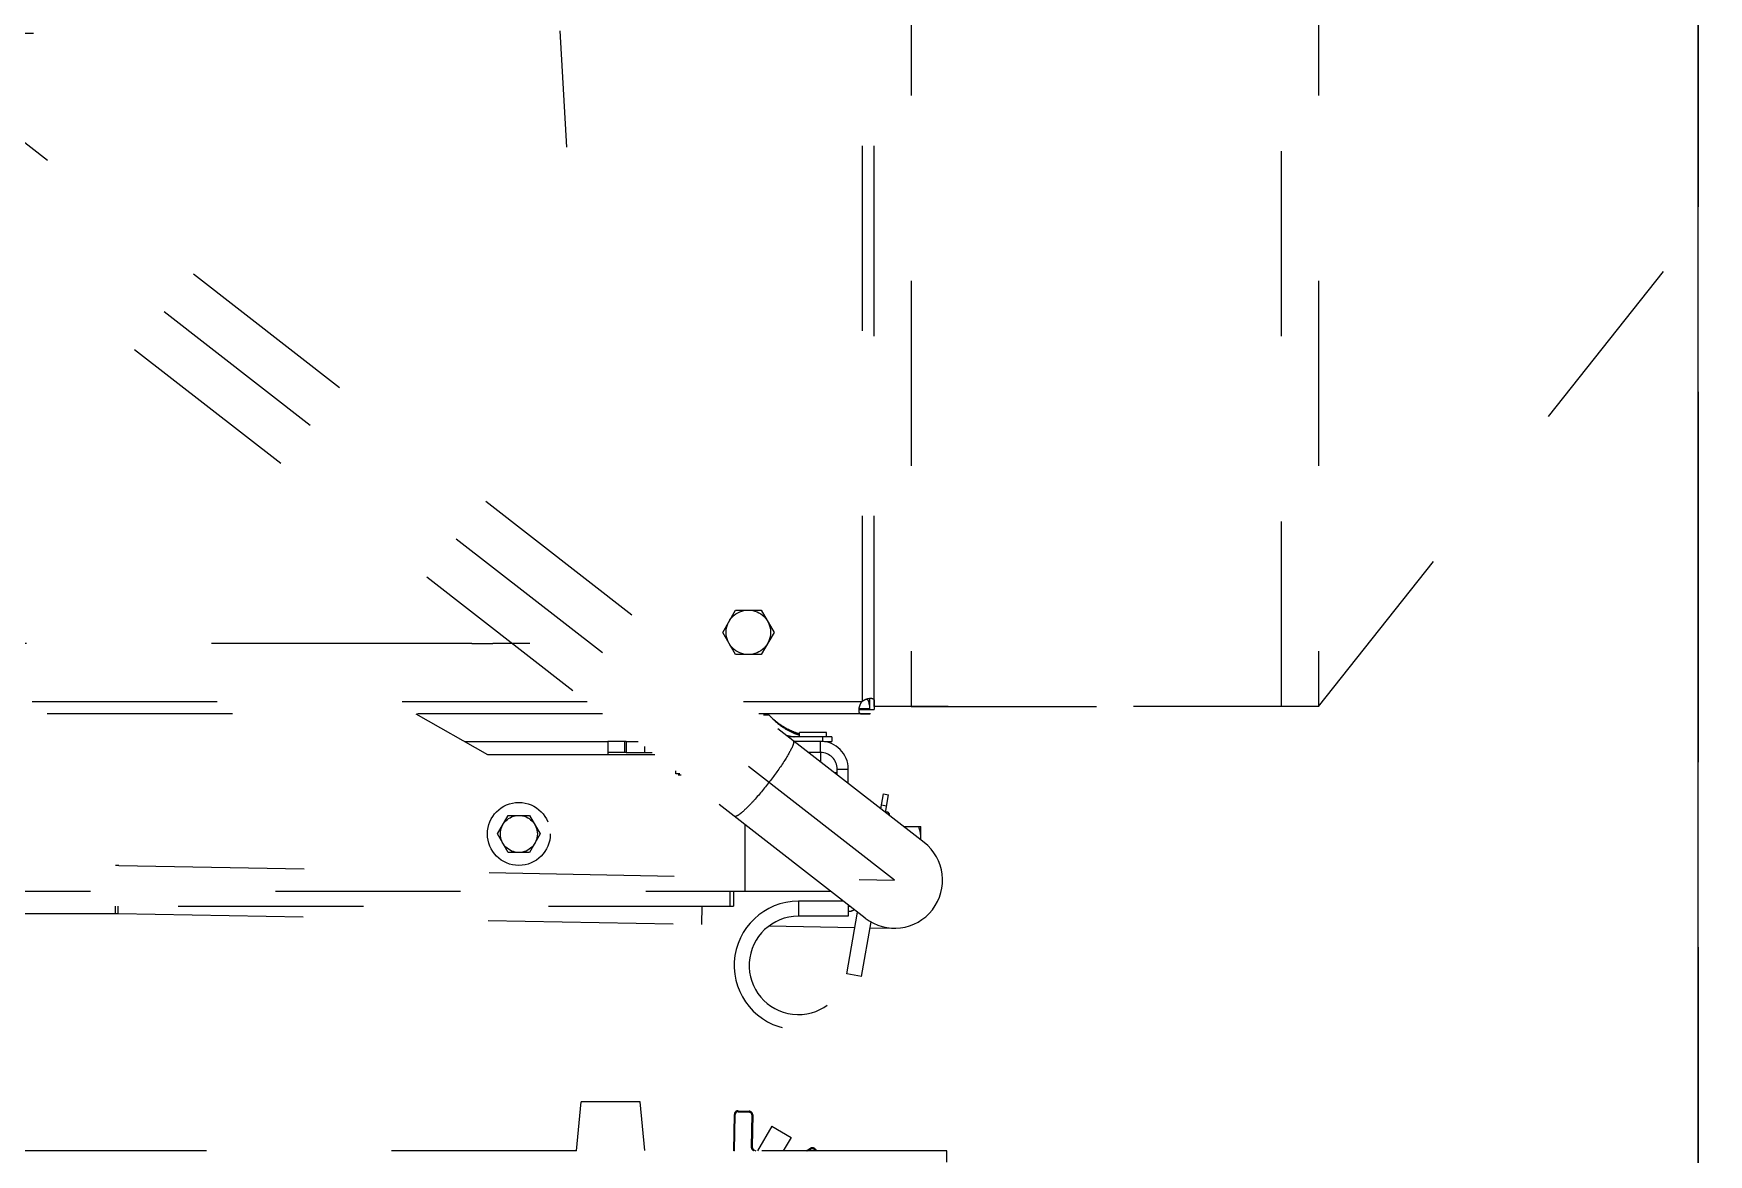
# Model space of a CAD drawing. Header units: millimetres. Extents: x 17886 to 18265, y -8727 to -7321.
# Drawn here: x 17971.309 to 17975.834, y -7876.462 to -7873.435 of the extents above; entities that cross this region are included whole.
import ezdxf

# ---------------------------------------------------------------- set-up
doc = ezdxf.new("R2010")
doc.units = ezdxf.units.MM
for name, pattern in [('CENTER', [2, 1.25, -0.25, 0.25, -0.25]), ('DASHEDX2', [1.5, 1, -0.5]), ('EPL_DASH', [1, 0.5, -0.5])]:
    doc.linetypes.add(name, pattern=pattern)
for name, color, linetype in [('1429459_RE01DXF_CONTINUOUS_LINE', 7, 'Continuous'), ('1542949_DXF_CONTINUOUS_LINE', 7, 'Continuous'), ('2706792_BM04DXF_CONTINUOUS_LINE', 7, 'Continuous'), ('3543613_DKREDXF_CONTINUOUS_LINE', 7, 'Continuous'), ('3563231_DXF_CONTINUOUS_LINE', 7, 'Continuous'), ('3570569_DXF_CONTINUOUS_LINE', 7, 'Continuous'), ('3884027_DKREDXF_CONTINUOUS_LINE', 7, 'Continuous'), ('8T2910_DK_DXF_CONTINUOUS_LINE', 7, 'Continuous'), ('DEFAULT_1', 7, 'CENTER')]:
    doc.layers.add(name, color=color, linetype=linetype)

msp = doc.modelspace()

# ---------------------------------------------------------------- linework, layer by layer
at = {"color": 6}
msp.add_lwpolyline([(17975.80618, -7861.20246), (17966.40618, -7861.20246), (17966.40618, -7878.60246), (17975.80618, -7878.60246)], close=True, dxfattribs=at)
at = {"color": 4, "linetype": 'DASHEDX2'}
msp.add_lwpolyline([(17975.80609, -7862.40246), (17975.80609, -7879.40246), (17975.20609, -7879.40246), (17975.20609, -7879.70246), (17975.70609, -7879.70246), (17975.70609, -7879.40246), (17975.80609, -7879.40246), (17966.08609, -7879.40246), (17966.18609, -7879.40246), (17966.18609, -7879.70246), (17966.68609, -7879.70246), (17966.68609, -7879.40246), (17966.08609, -7879.40246), (17966.08609, -7862.40246)], dxfattribs=at)
at = {"color": 1, "linetype": 'EPL_DASH'}
for points in [[(17973.5802, -7870.10246), (17973.6802, -7870.10246), (17973.6802, -7875.25246), (17974.6802, -7875.25246), (17974.6802, -7870.10246), (17974.7802, -7870.10246), (17974.7802, -7875.25246), (17973.5802, -7875.25246), (17973.5802, -7870.10246), (17974.6802, -7870.10246)], [(17976.35596, -7870.10246), (17974.78079, -7870.10246), (17974.7802, -7875.25246), (17976.40596, -7873.20246), (17976.40596, -7870.10246)]]:
    msp.add_lwpolyline(points, dxfattribs=at)
at = {"layer": '1429459_RE01DXF_CONTINUOUS_LINE', "color": 7, "linetype": 'EPL_DASH'}
for p, q in [((17973.3036, -7876.38589), (17973.26516, -7876.45246)), ((17973.3036, -7876.38589), (17973.35556, -7876.41589)), ((17973.35556, -7876.41589), (17973.33445, -7876.45246))]:
    msp.add_line(p, q, dxfattribs=at)
at = {"layer": '1542949_DXF_CONTINUOUS_LINE', "color": 7, "linetype": 'EPL_DASH'}
for p, q in [((17973.59803, -7875.52849), (17973.60511, -7875.48834)), ((17973.60511, -7875.48834), (17973.6189, -7875.49077)), ((17973.61053, -7875.53822), (17973.6189, -7875.49077)), ((17973.5999, -7875.51788), (17973.61369, -7875.52032)), ((17973.3752, -7875.77821), (17973.3752, -7875.81871)), ((17973.49723, -7875.77821), (17973.3752, -7875.77821)), ((17973.51017, -7875.81871), (17973.3752, -7875.81871)), ((17973.50593, -7875.97451), (17973.53532, -7875.80784)), ((17973.51017, -7875.78827), (17973.51017, -7875.81871)), ((17973.54582, -7875.98154), (17973.57188, -7875.8337)), ((17973.54582, -7875.98154), (17973.50593, -7875.97451))]:
    msp.add_line(p, q, dxfattribs=at)
for centre, radius, start, end in [((17973.3752, -7875.95146), 0.17325, 90, 350), ((17973.3752, -7875.95146), 0.13275, 90, 350), ((17973.5102, -7875.77646), 0.015, 269.87518, 283.46319), ((17973.5102, -7875.77646), 0.029, 269.93565, 303.21089)]:
    msp.add_arc(centre, radius, start, end, dxfattribs=at)
at = {"layer": '2706792_BM04DXF_CONTINUOUS_LINE', "color": 7, "linetype": 'EPL_DASH'}
for p, q in [((17973.7147, -7875.61924), (17971.03464, -7873.53474)), ((17973.55569, -7875.82368), (17970.87563, -7873.73918)), ((17971.1712, -7875.81096), (17971.53026, -7875.81096)), ((17971.53026, -7875.81096), (17971.53026, -7875.79146)), ((17971.53026, -7875.81096), (17971.53766, -7875.81103)), ((17971.53766, -7875.81103), (17971.53804, -7875.79146)), ((17971.53766, -7875.81103), (17973.24027, -7875.84346)), ((17973.11483, -7875.84107), (17973.11577, -7875.79146)), ((17973.29677, -7875.84454), (17973.52807, -7875.84894)), ((17973.56906, -7875.84972), (17973.63273, -7875.85094))]:
    msp.add_line(p, q, dxfattribs=at)
msp.add_arc((17973.6352, -7875.72146), 0.1295, 232.12502, 52.12502, dxfattribs=at)
for points, knots in [([(17973.36133, -7875.3444), (17973.36274, -7875.34549), (17973.36249, -7875.3521), (17973.35595, -7875.36815), (17973.34741, -7875.38311), (17973.34055, -7875.39405)], [0, 0, 0, 0, 0.0970012, 0.2956447, 1, 1, 1, 1]), ([(17973.34055, -7875.39405), (17973.32884, -7875.41274), (17973.30265, -7875.44962), (17973.26771, -7875.49248), (17973.2403, -7875.52216), (17973.22328, -7875.53798), (17973.21263, -7875.54658), (17973.20413, -7875.55025), (17973.20232, -7875.54884)], [0, 0, 0, 0, 0.3146951, 0.6453369, 0.7858694, 0.8956333, 0.967286, 1, 1, 1, 1])]:
    msp.add_open_spline(points, degree=3, knots=knots, dxfattribs=at)
at = {"layer": '3543613_DKREDXF_CONTINUOUS_LINE', "color": 7, "linetype": 'EPL_DASH'}
for p, q in [((17972.77583, -7876.45246), (17972.7882, -7876.31946)), ((17972.9482, -7876.31946), (17972.7882, -7876.31946)), ((17972.96045, -7876.45113), (17972.9482, -7876.31946))]:
    msp.add_line(p, q, dxfattribs=at)
at = {"layer": '3563231_DXF_CONTINUOUS_LINE', "color": 7, "linetype": 'EPL_DASH'}
for p, q in [((17973.6202, -7875.54119), (17973.6202, -7875.54573)), ((17973.6225, -7875.54753), (17973.6202, -7875.54119)), ((17973.6597, -7875.57646), (17973.7062, -7875.57646)), ((17973.7062, -7875.61262), (17973.7062, -7875.57646))]:
    msp.add_line(p, q, dxfattribs=at)
for centre, radius, start, end in [((17973.61487, -7875.54313), 0.00567, 20, 129.68022), ((17973.62149, -7875.60895), 0.08471, 357.58705, 359.99664)]:
    msp.add_arc(centre, radius, start, end, dxfattribs=at)
msp.add_open_spline([(17973.7062, -7875.60896), (17973.7062, -7875.60071), (17973.70448, -7875.58964), (17973.70127, -7875.57909), (17973.70039, -7875.57646)], degree=3, knots=[0, 0, 0, 0, 0.7481003, 1, 1, 1, 1], dxfattribs=at)
at = {"layer": '3570569_DXF_CONTINUOUS_LINE', "color": 7, "linetype": 'EPL_DASH'}
for p, q in [((17973.7762, -7876.45246), (17959.8362, -7876.45246)), ((17973.7762, -7876.48246), (17973.7762, -7876.45246))]:
    msp.add_line(p, q, dxfattribs=at)
at = {"layer": '3884027_DKREDXF_CONTINUOUS_LINE', "color": 6, "linetype": 'EPL_DASH'}
for p, q in [((17973.5482, -7875.2376), (17973.5482, -7868.77796)), ((17973.5802, -7875.2376), (17973.5802, -7868.77796)), ((17972.74958, -7873.74149), (17972.73199, -7873.42732)), ((17971.30919, -7873.4349), (17971.2612, -7873.4349)), ((17973.17092, -7875.05196), (17973.20556, -7874.99196)), ((17973.20556, -7874.99196), (17973.27484, -7874.99196)), ((17973.27484, -7874.99196), (17973.30948, -7875.05196)), ((17973.20556, -7875.11196), (17973.17092, -7875.05196)), ((17973.30948, -7875.05196), (17973.27484, -7875.11196)), ((17973.27484, -7875.11196), (17973.20556, -7875.11196)), ((17972.80519, -7875.23996), (17971.26356, -7875.23996)), ((17972.84634, -7875.27196), (17971.26356, -7875.27196)), ((17972.34151, -7875.27196), (17972.5352, -7875.38146)), ((17973.54584, -7875.23996), (17973.22706, -7875.23996)), ((17973.54584, -7875.27196), (17973.2682, -7875.27196)), ((17973.2952, -7875.27446), (17973.29549, -7875.27477)), ((17973.3781, -7875.33446), (17973.3781, -7875.32246)), ((17973.4513, -7875.33446), (17973.4513, -7875.32246)), ((17972.47329, -7875.34646), (17972.8602, -7875.34646)), ((17972.9102, -7875.34646), (17972.94212, -7875.34646)), ((17972.9602, -7875.37646), (17972.9602, -7875.36052)), ((17973.4652, -7875.33446), (17973.34856, -7875.33446)), ((17973.4352, -7875.34646), (17973.36399, -7875.34646)), ((17973.4352, -7875.37646), (17973.4352, -7875.34646)), ((17973.4402, -7875.33446), (17973.4402, -7875.34646)), ((17973.4652, -7875.33446), (17973.4652, -7875.34646)), ((17972.5352, -7875.38146), (17972.98712, -7875.38146)), ((17972.9102, -7875.37646), (17972.95995, -7875.37646)), ((17972.9602, -7875.37646), (17972.98069, -7875.37646)), ((17973.4352, -7875.37646), (17973.40256, -7875.37646)), ((17973.0447, -7875.43446), (17973.0447, -7875.42624)), ((17973.05526, -7875.43446), (17973.0447, -7875.43446)), ((17973.4802, -7875.43685), (17973.4802, -7875.42146)), ((17973.4802, -7875.42146), (17973.5102, -7875.42146)), ((17973.5102, -7875.46018), (17973.5102, -7875.42146)), ((17972.56246, -7875.59646), (17972.59133, -7875.54646)), ((17972.59133, -7875.54646), (17972.64906, -7875.54646)), ((17972.64906, -7875.54646), (17972.67793, -7875.59646)), ((17972.59133, -7875.64646), (17972.56246, -7875.59646)), ((17972.67793, -7875.59646), (17972.64906, -7875.64646)), ((17973.2302, -7875.57052), (17973.2302, -7875.75146)), ((17972.64906, -7875.64646), (17972.59133, -7875.64646)), ((17973.46284, -7875.75146), (17970.7002, -7875.75146)), ((17973.19033, -7875.75146), (17973.19033, -7875.79146)), ((17973.2002, -7875.75146), (17973.2002, -7875.79146)), ((17970.7002, -7875.79146), (17973.2002, -7875.79146))]:
    msp.add_line(p, q, dxfattribs=at)
at = {"layer": '3884027_DKREDXF_CONTINUOUS_LINE', "color": 7, "linetype": 'EPL_DASH'}
for p, q in [((17973.5682, -7875.25996), (17973.5682, -7875.23025)), ((17973.5802, -7875.2376), (17973.5802, -7875.25996)), ((17973.28107, -7875.27446), (17973.2952, -7875.27446)), ((17973.5682, -7875.25896), (17973.53849, -7875.25896)), ((17973.53849, -7875.25996), (17973.5802, -7875.25996)), ((17973.54236, -7875.27096), (17973.5702, -7875.27096)), ((17973.54584, -7875.27196), (17973.5682, -7875.27196)), ((17973.4513, -7875.32246), (17973.3781, -7875.32246)), ((17972.8602, -7875.34646), (17972.8602, -7875.38146)), ((17972.9102, -7875.34646), (17972.8602, -7875.34646)), ((17972.9052, -7875.34646), (17972.9052, -7875.37646)), ((17972.9102, -7875.34646), (17972.9102, -7875.37646)), ((17973.4457, -7875.34646), (17973.4652, -7875.34646)), ((17972.9102, -7875.37646), (17972.8602, -7875.37646)), ((17973.4357, -7875.40223), (17973.4357, -7875.37646)), ((17973.0502, -7875.43696), (17973.05864, -7875.43696)), ((17973.4802, -7875.43146), (17973.47327, -7875.43146))]:
    msp.add_line(p, q, dxfattribs=at)
at = {"layer": '3884027_DKREDXF_CONTINUOUS_LINE', "color": 6, "linetype": 'EPL_DASH'}
for centre, radius in [((17973.2402, -7875.05196), 0.06), ((17972.6202, -7875.59646), 0.085), ((17972.6202, -7875.59646), 0.05)]:
    msp.add_circle(centre, radius, dxfattribs=at)
at = {"layer": '3884027_DKREDXF_CONTINUOUS_LINE', "color": 7, "linetype": 'EPL_DASH'}
for centre, radius, start, end in [((17973.5682, -7875.25996), 0.03, 131.81031, 138.18969), ((17973.59687, -7874.98683), 0.41682, 223.69222, 224.74962), ((17973.4385, -7875.13514), 0.20017, 242.27294, 249.86853), ((17973.41852, -7875.18905), 0.14591, 248.58229, 249.38942), ((17973.41731, -7875.19237), 0.14238, 249.37463, 254.01061), ((17973.43578, -7875.14208), 0.19272, 249.91706, 251.07196), ((17973.43527, -7875.14356), 0.19115, 251.07186, 252.58316), ((17973.37713, -7875.19967), 0.13481, 255.167, 264.54911)]:
    msp.add_arc(centre, radius, start, end, dxfattribs=at)
at = {"layer": '3884027_DKREDXF_CONTINUOUS_LINE', "color": 6, "linetype": 'EPL_DASH'}
for centre, radius, start, end in [((17973.4352, -7875.14113), 0.19333, 223.60282, 242.31395), ((17973.4352, -7875.42146), 0.075, 0, 90), ((17973.4352, -7875.42146), 0.045, 0, 90)]:
    msp.add_arc(centre, radius, start, end, dxfattribs=at)
at = {"layer": '3884027_DKREDXF_CONTINUOUS_LINE', "color": 7, "linetype": 'EPL_DASH'}
for points in [[(17973.5482, -7875.2376), (17973.5511, -7875.23553), (17973.55433, -7875.23388), (17973.55766, -7875.23262)], [(17973.55766, -7875.23262), (17973.56109, -7875.23133), (17973.5647, -7875.23041), (17973.56835, -7875.23008)], [(17973.56716, -7875.24871), (17973.56666, -7875.24354), (17973.56566, -7875.23775), (17973.5621, -7875.23396)], [(17973.30085, -7875.28028), (17973.31177, -7875.29127), (17973.3236, -7875.30155), (17973.33658, -7875.31001)], [(17973.54086, -7875.24942), (17973.53957, -7875.25285), (17973.53865, -7875.25646), (17973.53832, -7875.26011)], [(17973.54584, -7875.23996), (17973.54377, -7875.24286), (17973.54212, -7875.24609), (17973.54086, -7875.24942)], [(17973.33658, -7875.31001), (17973.34559, -7875.31589), (17973.35522, -7875.32096), (17973.36524, -7875.32489)]]:
    msp.add_open_spline(points, degree=3, dxfattribs=at)
for points, knots in [([(17973.5621, -7875.23396), (17973.56175, -7875.23358), (17973.56099, -7875.23286), (17973.56016, -7875.23223), (17973.55972, -7875.23193)], [0, 0, 0, 0, 0.4927385, 1, 1, 1, 1]), ([(17973.56835, -7875.23008), (17973.56972, -7875.22995), (17973.57369, -7875.22971), (17973.57861, -7875.23155), (17973.57963, -7875.2341)], [0, 0, 0, 0, 0.3335256, 1, 1, 1, 1]), ([(17973.57963, -7875.2341), (17973.57983, -7875.23462), (17973.58013, -7875.23578), (17973.5802, -7875.23697), (17973.5802, -7875.2376)], [0, 0, 0, 0, 0.4700914, 1, 1, 1, 1]), ([(17973.53832, -7875.26011), (17973.53819, -7875.26148), (17973.53795, -7875.26545), (17973.53979, -7875.27038), (17973.54234, -7875.27139)], [0, 0, 0, 0, 0.3335253, 1, 1, 1, 1]), ([(17973.54234, -7875.27139), (17973.54286, -7875.2716), (17973.54402, -7875.27189), (17973.54521, -7875.27196), (17973.54584, -7875.27196)], [0, 0, 0, 0, 0.470091, 1, 1, 1, 1])]:
    msp.add_open_spline(points, degree=3, knots=knots, dxfattribs=at)
at = {"layer": '3884027_DKREDXF_CONTINUOUS_LINE', "color": 6, "linetype": 'EPL_DASH'}
msp.add_open_spline([(17973.56843, -7875.23297), (17973.56768, -7875.23255), (17973.56608, -7875.23178), (17973.56442, -7875.23117), (17973.56357, -7875.23089)], degree=3, knots=[0, 0, 0, 0, 0.4894697, 1, 1, 1, 1], dxfattribs=at)
at = {"layer": '8T2910_DK_DXF_CONTINUOUS_LINE', "color": 7, "linetype": 'EPL_DASH'}
for p, q in [((17973.20051, -7876.45193), (17973.20234, -7876.35376)), ((17973.20484, -7876.35381), (17973.20234, -7876.35376)), ((17973.20301, -7876.45198), (17973.20484, -7876.35381)), ((17973.21265, -7876.34645), (17973.21275, -7876.34396)), ((17973.21265, -7876.34645), (17973.24223, -7876.34767)), ((17973.21275, -7876.34396), (17973.24233, -7876.34517)), ((17973.24223, -7876.34767), (17973.24233, -7876.34517)), ((17973.24942, -7876.35531), (17973.24783, -7876.44061)), ((17973.24942, -7876.35531), (17973.25192, -7876.35535)), ((17973.25192, -7876.35535), (17973.25032, -7876.44066)), ((17973.20301, -7876.45198), (17973.20051, -7876.45193)), ((17973.24783, -7876.44061), (17973.25032, -7876.44066)), ((17973.25407, -7876.45167), (17973.25532, -7876.44951)), ((17973.25532, -7876.44951), (17973.26044, -7876.45246)), ((17973.39609, -7876.45246), (17973.40784, -7876.44538)), ((17973.40093, -7876.45246), (17973.40913, -7876.44752)), ((17973.40913, -7876.44752), (17973.40784, -7876.44538)), ((17973.41934, -7876.44993), (17973.42145, -7876.44859)), ((17973.42145, -7876.44859), (17973.42391, -7876.45246))]:
    msp.add_line(p, q, dxfattribs=at)
for centre, radius, start, end in [((17973.21234, -7876.35395), 0.01, 87.64319, 178.92797), ((17973.21234, -7876.35395), 0.0075, 87.64319, 178.92797), ((17973.24192, -7876.35517), 0.0075, 358.92797, 87.64319), ((17973.24192, -7876.35517), 0.01, 358.92797, 87.64319), ((17973.24193, -7876.35517), 0.01, 358.92797, 62.59267), ((17973.26032, -7876.44084), 0.0125, 178.92797, 240), ((17973.26032, -7876.44084), 0.01, 178.92797, 240), ((17973.26033, -7876.44085), 0.01, 178.92797, 240), ((17973.41301, -7876.45394), 0.01, 32.35681, 121.07203), ((17973.41301, -7876.45394), 0.0075, 32.35681, 121.07203), ((17973.41302, -7876.45395), 0.01, 32.35681, 57.44922)]:
    msp.add_arc(centre, radius, start, end, dxfattribs=at)
at = {"layer": 'DEFAULT_1', "color": 2, "linetype": 'EPL_DASH'}
for p, q in [((17973.6352, -7875.72146), (17970.95513, -7873.63696)), ((17972.2902, -7875.08246), (17971.1062, -7875.08246)), ((17972.6502, -7875.08246), (17972.5502, -7875.08246)), ((17972.5502, -7875.08296), (17972.5502, -7875.08263)), ((17970.5352, -7875.68146), (17971.53026, -7875.68146)), ((17971.54013, -7875.68155), (17973.6352, -7875.72146))]:
    msp.add_line(p, q, dxfattribs=at)
msp.add_arc((17971.53026, -7876.19946), 0.518, 88.90878, 90, dxfattribs=at)
msp.add_open_spline([(17972.5502, -7875.08263), (17972.54999, -7875.08263), (17972.54958, -7875.08263), (17972.54896, -7875.08262), (17972.54834, -7875.08262), (17972.54782, -7875.08262), (17972.54741, -7875.08261), (17972.5471, -7875.08261), (17972.54679, -7875.08261), (17972.54648, -7875.08261), (17972.54623, -7875.08261), (17972.54602, -7875.0826), (17972.54586, -7875.0826), (17972.54574, -7875.0826), (17972.54563, -7875.0826), (17972.54556, -7875.0826), (17972.54548, -7875.0826), (17972.54541, -7875.0826), (17972.54536, -7875.0826), (17972.54532, -7875.0826), (17972.54529, -7875.0826), (17972.54527, -7875.0826), (17972.54525, -7875.0826), (17972.54525, -7875.0826), (17972.54522, -7875.0826), (17972.54518, -7875.0826), (17972.54511, -7875.0826), (17972.54502, -7875.0826), (17972.5449, -7875.0826), (17972.54475, -7875.0826), (17972.54456, -7875.0826), (17972.54433, -7875.0826), (17972.5441, -7875.0826), (17972.54379, -7875.0826), (17972.54341, -7875.08259), (17972.54295, -7875.08259), (17972.54234, -7875.08259), (17972.54158, -7875.08259), (17972.54066, -7875.08259), (17972.53944, -7875.08259), (17972.53791, -7875.08258), (17972.53638, -7875.08258), (17972.53516, -7875.08258), (17972.53425, -7875.08257), (17972.53348, -7875.08257), (17972.53287, -7875.08257), (17972.53241, -7875.08257), (17972.53195, -7875.08257), (17972.53157, -7875.08257), (17972.53127, -7875.08257), (17972.53108, -7875.08257), (17972.53092, -7875.08257), (17972.53081, -7875.08257), (17972.53071, -7875.08257), (17972.53065, -7875.08257), (17972.53061, -7875.08257), (17972.53058, -7875.08257), (17972.53053, -7875.08257), (17972.53047, -7875.08257), (17972.53036, -7875.08257), (17972.53021, -7875.08257), (17972.53002, -7875.08257), (17972.52977, -7875.08257), (17972.52946, -7875.08256), (17972.52897, -7875.08256), (17972.52835, -7875.08256), (17972.5276, -7875.08256), (17972.52686, -7875.08256), (17972.52586, -7875.08256), (17972.52462, -7875.08256), (17972.52313, -7875.08256), (17972.52115, -7875.08255), (17972.51867, -7875.08255), (17972.51619, -7875.08255), (17972.5142, -7875.08255), (17972.51271, -7875.08254), (17972.51147, -7875.08254), (17972.51048, -7875.08254), (17972.50973, -7875.08254), (17972.50899, -7875.08254), (17972.50837, -7875.08254), (17972.50787, -7875.08254), (17972.50756, -7875.08254), (17972.50732, -7875.08254), (17972.50713, -7875.08254), (17972.50697, -7875.08254), (17972.50687, -7875.08254), (17972.5068, -7875.08254), (17972.50676, -7875.08254), (17972.50669, -7875.08254), (17972.50661, -7875.08254), (17972.50646, -7875.08254), (17972.50625, -7875.08254), (17972.50599, -7875.08254), (17972.50565, -7875.08254), (17972.50522, -7875.08254), (17972.50454, -7875.08253), (17972.50369, -7875.08253), (17972.50267, -7875.08253), (17972.50165, -7875.08253), (17972.50028, -7875.08253), (17972.49858, -7875.08253), (17972.49653, -7875.08253), (17972.49381, -7875.08253), (17972.4904, -7875.08252), (17972.48699, -7875.08252), (17972.48427, -7875.08252), (17972.48222, -7875.08252), (17972.48052, -7875.08252), (17972.47916, -7875.08251), (17972.47813, -7875.08251), (17972.47711, -7875.08251), (17972.47626, -7875.08251), (17972.47558, -7875.08251), (17972.47515, -7875.08251), (17972.47481, -7875.08251), (17972.47456, -7875.08251), (17972.47434, -7875.08251), (17972.47419, -7875.08251), (17972.47411, -7875.08251), (17972.47405, -7875.08251), (17972.47397, -7875.08251), (17972.47387, -7875.08251), (17972.47369, -7875.08251), (17972.47343, -7875.08251), (17972.47313, -7875.08251), (17972.47272, -7875.08251), (17972.47221, -7875.08251), (17972.47139, -7875.08251), (17972.47037, -7875.08251), (17972.46914, -7875.08251), (17972.46792, -7875.08251), (17972.46628, -7875.08251), (17972.46424, -7875.0825), (17972.46179, -7875.0825), (17972.45852, -7875.0825), (17972.45444, -7875.0825), (17972.45036, -7875.0825), (17972.44709, -7875.0825), (17972.44464, -7875.08249), (17972.44259, -7875.08249), (17972.44096, -7875.08249), (17972.43974, -7875.08249), (17972.43851, -7875.08249), (17972.43749, -7875.08249), (17972.43667, -7875.08249), (17972.43616, -7875.08249), (17972.43575, -7875.08249), (17972.43545, -7875.08249), (17972.43519, -7875.08249), (17972.43501, -7875.08249), (17972.43491, -7875.08249), (17972.43484, -7875.08249), (17972.43475, -7875.08249), (17972.43463, -7875.08249), (17972.43443, -7875.08249), (17972.43414, -7875.08249), (17972.43379, -7875.08249), (17972.43332, -7875.08249), (17972.43274, -7875.08249), (17972.43181, -7875.08249), (17972.43064, -7875.08249), (17972.42924, -7875.08249), (17972.42785, -7875.08249), (17972.42598, -7875.08249), (17972.42365, -7875.08248), (17972.42086, -7875.08248), (17972.41713, -7875.08248), (17972.41247, -7875.08248), (17972.40782, -7875.08248), (17972.40409, -7875.08248), (17972.40129, -7875.08248), (17972.3985, -7875.08248), (17972.39617, -7875.08247), (17972.39431, -7875.08247), (17972.39314, -7875.08247), (17972.39221, -7875.08247), (17972.39151, -7875.08247), (17972.39093, -7875.08247), (17972.39052, -7875.08247), (17972.39029, -7875.08247), (17972.39012, -7875.08247), (17972.38992, -7875.08247), (17972.38967, -7875.08247), (17972.38923, -7875.08247), (17972.3886, -7875.08247), (17972.38784, -7875.08247), (17972.38683, -7875.08247), (17972.38556, -7875.08247), (17972.38354, -7875.08247), (17972.38102, -7875.08247), (17972.37798, -7875.08247), (17972.37495, -7875.08247), (17972.37091, -7875.08247), (17972.36585, -7875.08247), (17972.3608, -7875.08247), (17972.35675, -7875.08247), (17972.35372, -7875.08247), (17972.35069, -7875.08246), (17972.34816, -7875.08246), (17972.34614, -7875.08246), (17972.34487, -7875.08246), (17972.34386, -7875.08246), (17972.3431, -7875.08246), (17972.34247, -7875.08246), (17972.34203, -7875.08246), (17972.34178, -7875.08246), (17972.34159, -7875.08246), (17972.34139, -7875.08246), (17972.34112, -7875.08246), (17972.34065, -7875.08246), (17972.33998, -7875.08246), (17972.33918, -7875.08246), (17972.33811, -7875.08246), (17972.33677, -7875.08246), (17972.33463, -7875.08246), (17972.33195, -7875.08246), (17972.32874, -7875.08246), (17972.32553, -7875.08246), (17972.32125, -7875.08246), (17972.31589, -7875.08246), (17972.30947, -7875.08246), (17972.3009, -7875.08246), (17972.29448, -7875.08246), (17972.2902, -7875.08246)], degree=3, knots=[0, 0, 0, 0, 0.015625, 0.03125, 0.046875, 0.0625, 0.0703125, 0.078125, 0.0859375, 0.09375, 0.1015625, 0.1054688, 0.109375, 0.1132812, 0.1152344, 0.1171875, 0.1191406, 0.1210938, 0.1220703, 0.1230469, 0.1240234, 0.1245117, 0.1247559, 0.125, 0.1252441, 0.1254883, 0.1259766, 0.1269531, 0.1279297, 0.1289062, 0.1308594, 0.1328125, 0.1347656, 0.1367188, 0.140625, 0.1445312, 0.1484375, 0.15625, 0.1640625, 0.171875, 0.1875, 0.203125, 0.2109375, 0.21875, 0.2265625, 0.2304688, 0.234375, 0.2382812, 0.2421875, 0.2441406, 0.2460938, 0.2470703, 0.2480469, 0.2490234, 0.2495117, 0.2497559, 0.25, 0.2502441, 0.2504883, 0.2509766, 0.2519531, 0.2529297, 0.2539062, 0.2558594, 0.2578125, 0.2617188, 0.265625, 0.2695312, 0.2734375, 0.28125, 0.2890625, 0.296875, 0.3125, 0.328125, 0.3359375, 0.34375, 0.3515625, 0.3554688, 0.359375, 0.3632812, 0.3671875, 0.3691406, 0.3710938, 0.3720703, 0.3730469, 0.3740234, 0.3745117, 0.3747559, 0.375, 0.3752441, 0.3754883, 0.3759766, 0.3769531, 0.3779297, 0.3789062, 0.3808594, 0.3828125, 0.3867188, 0.390625, 0.3945312, 0.3984375, 0.40625, 0.4140625, 0.421875, 0.4375, 0.453125, 0.4609375, 0.46875, 0.4765625, 0.4804688, 0.484375, 0.4882812, 0.4921875, 0.4941406, 0.4960938, 0.4970703, 0.4980469, 0.4990234, 0.4995117, 0.4997559, 0.5, 0.5002441, 0.5004883, 0.5009766, 0.5019531, 0.5029297, 0.5039062, 0.5058594, 0.5078125, 0.5117188, 0.515625, 0.5195312, 0.5234375, 0.53125, 0.5390625, 0.546875, 0.5625, 0.578125, 0.5859375, 0.59375, 0.6015625, 0.6054688, 0.609375, 0.6132812, 0.6171875, 0.6191406, 0.6210938, 0.6220703, 0.6230469, 0.6240234, 0.6245117, 0.6247559, 0.625, 0.6252441, 0.6254883, 0.6259766, 0.6269531, 0.6279297, 0.6289062, 0.6308594, 0.6328125, 0.6367188, 0.640625, 0.6445312, 0.6484375, 0.65625, 0.6640625, 0.671875, 0.6875, 0.703125, 0.7109375, 0.71875, 0.7265625, 0.734375, 0.7382812, 0.7421875, 0.7441406, 0.7460938, 0.7480469, 0.7490234, 0.7495117, 0.75, 0.7504883, 0.7509766, 0.7519531, 0.7539062, 0.7558594, 0.7578125, 0.7617188, 0.765625, 0.7734375, 0.78125, 0.7890625, 0.796875, 0.8125, 0.828125, 0.8359375, 0.84375, 0.8515625, 0.859375, 0.8632812, 0.8671875, 0.8691406, 0.8710938, 0.8730469, 0.8740234, 0.8745117, 0.875, 0.8754883, 0.8759766, 0.8769531, 0.8789062, 0.8808594, 0.8828125, 0.8867188, 0.890625, 0.8984375, 0.90625, 0.9140625, 0.921875, 0.9375, 0.953125, 0.96875, 1, 1, 1, 1], dxfattribs=at)

doc.saveas('drawing.dxf')
